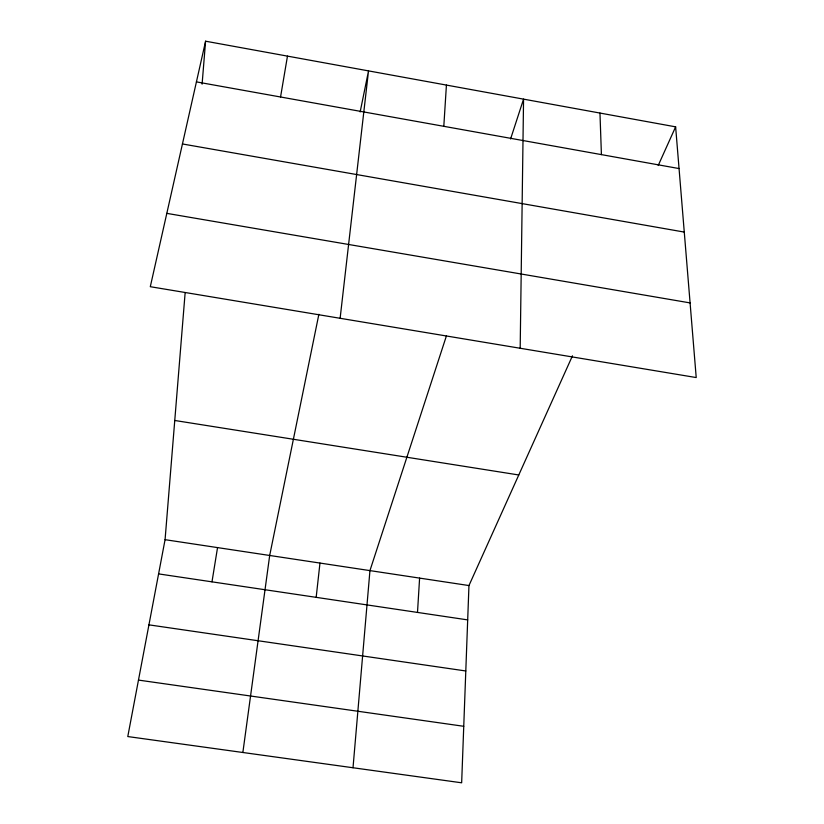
<?xml version="1.0" encoding="UTF-8"?>
<svg xmlns="http://www.w3.org/2000/svg" width="824" height="824" viewBox="0 0 824 824"><rect width="100%" height="100%" fill="white"/><g stroke="black" fill="none" stroke-linecap="round" stroke-linejoin="round"><path stroke-width="1.24" d="M520.181 348.253L523.559 99.138L510.581 138.968M572.464 355.813L468.959 585.555L461.656 782.8L127.782 736.553L165.068 539.679L185.153 292.582M417.5 612.428L419.601 578.108M443.806 126.309L446.423 85.078M202.096 84.172L205.588 41.2L675.629 126.845L696.218 377.557L150.298 286.701L205.588 41.2M353.012 767.752L369.945 570.61L446.361 336.068M316.169 597.349L319.969 563.07M340.127 318.291L368.524 70.885L360.15 111.951M242.864 752.497L269.685 555.479L318.878 314.294M211.984 581.837L217.546 547.6M280.551 96.995L287.473 56.114M658.211 165.49L675.629 126.845M138.473 680.088L463.747 726.294M148.938 624.85L465.797 670.973M158.589 573.895L467.692 619.895M165.068 539.679L468.959 585.555M174.76 420.477L518.78 474.974M166.808 213.365L690.09 302.913M182.444 143.963L684.27 232.08M196.421 81.885L679.048 168.56M599.965 113.053L601.417 154.613"/></g></svg>
